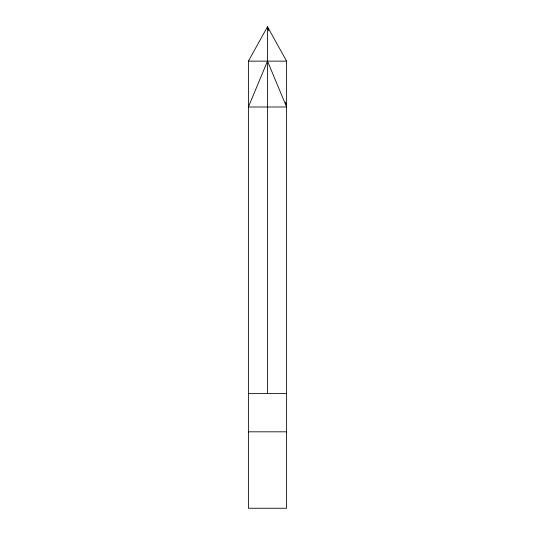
<?xml version="1.0" encoding="UTF-8"?>
<svg xmlns="http://www.w3.org/2000/svg" width="535" height="535" viewBox="0 0 535 535"><rect width="100%" height="100%" fill="white"/><g stroke="black" fill="none" stroke-linecap="round" stroke-linejoin="round"><path stroke-width="0.8" d="M248.394 61.144L267.5 26.75L286.606 61.144L286.606 508.25L248.394 508.25L248.394 61.144L286.606 61.144M286.606 107L248.394 107L267.5 61.144L286.606 107L285.449 102.138M248.394 393.606L286.606 393.606M248.394 431.819L286.606 431.819M268.463 30.803L267.5 26.75L267.5 393.606"/></g></svg>
